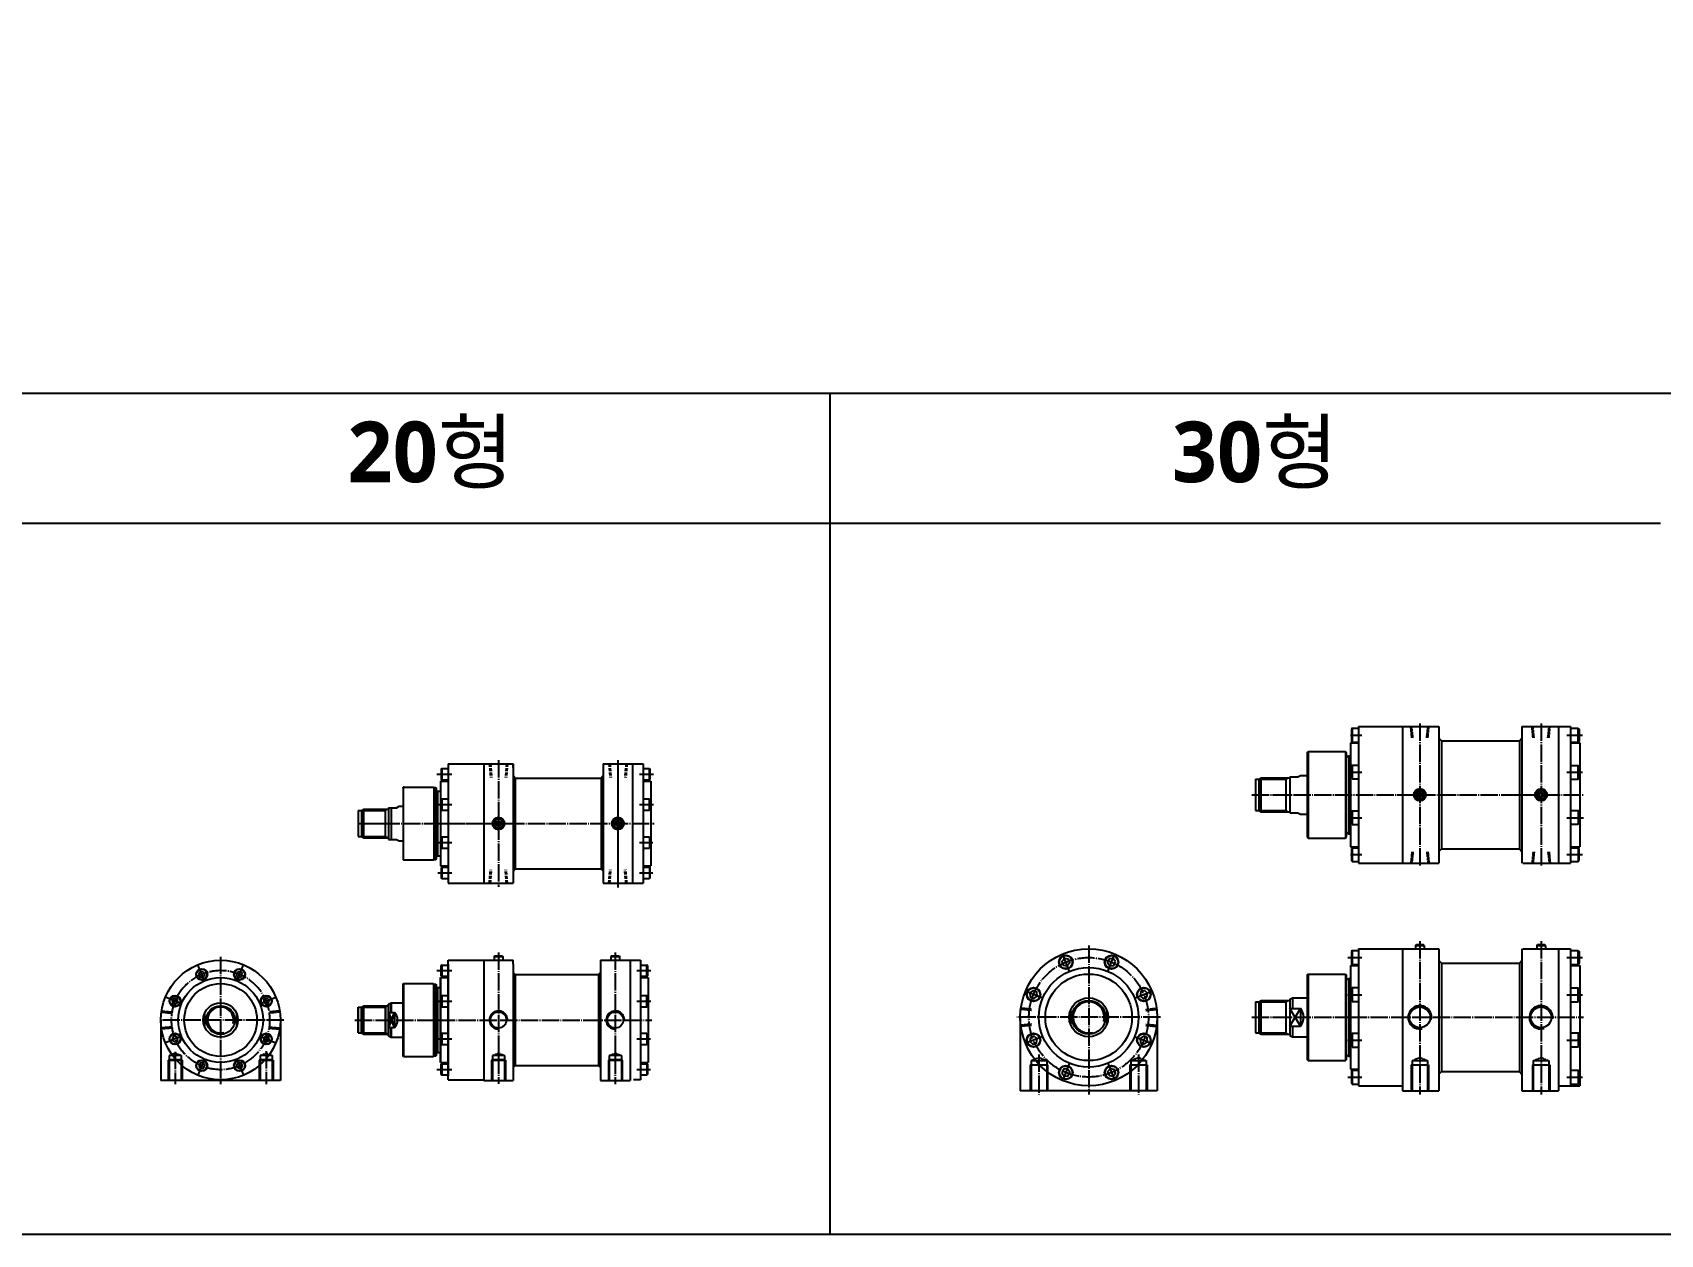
# Model space of a CAD drawing. Extents: x -985 to 5057, y -1057 to 1388.
# Drawn here: x 901 to 2782, y 0 to 1388 of the extents above; entities that cross this region are included whole.
import ezdxf

# ---------------------------------------------------------------- set-up
doc = ezdxf.new("R2010")
doc.units = 0
doc.header["$PDMODE"] = 1
for name, pattern in [('CENTER', [24, 20, -1.5, 1, -1.5]), ('HIDDEN', [5, 3.5, -1.5]), ('HIDDENX2', [0.75, 0.5, -0.25])]:
    doc.linetypes.add(name, pattern=pattern)
doc.layers.get('0').update_dxf_attribs({"linetype": 'CONTINUOUS'})
doc.layers.get('DEFPOINTS').update_dxf_attribs({"linetype": 'CONTINUOUS'})
for name, color, linetype in [('3', 2, 'HIDDEN'), ('4', 7, 'CONTINUOUS'), ('5', 7, 'CONTINUOUS'), ('HIDDEN', 2, 'HIDDEN'), ('ML', 3, 'CONTINUOUS')]:
    doc.layers.add(name, color=color, linetype=linetype)
doc.styles.add('문자', font='romans.shx')

msp = doc.modelspace()

# ---------------------------------------------------------------- linework, layer by layer
for p, q in [((5057.3, 971), (0, 971)), ((1822.8, 0), (1822.8, 971)), ((2781.8, 821), (0, 821)), ((5057.3, 0), (0, 0))]:
    msp.add_line(p, q)
at = {"color": 3}
for p, q in [((2320.5, 488.1), (2320.5, 527.1)), ((1284.2, 458), (1284.2, 491)), ((1284.2, 231.1), (1284.2, 264.1)), ((2320.5, 231.2), (2320.5, 270.2))]:
    msp.add_line(p, q, dxfattribs=at)
at = {"layer": '3', "color": 2, "linetype": 'HIDDENX2'}
for p, q in [((2494.7, 573.6), (2493.5, 585.9)), ((2495.9, 573.6), (2494.7, 586.1)), ((2511.9, 573.6), (2513.2, 585.9)), ((2513.2, 573.6), (2514.4, 585.9)), ((2634.7, 573.6), (2633.5, 585.9)), ((2635.9, 573.6), (2634.7, 586.1)), ((2651.9, 573.6), (2653.2, 585.9)), ((2653.2, 573.6), (2654.4, 585.9)), ((2494.7, 441.6), (2493.5, 429.3)), ((2495.9, 441.6), (2494.7, 429.2)), ((2511.9, 441.6), (2513.2, 429.3)), ((2513.2, 441.6), (2514.4, 429.3)), ((2634.7, 441.6), (2633.5, 429.3)), ((2635.9, 441.6), (2634.7, 429.2)), ((2651.9, 441.6), (2653.2, 429.3)), ((2653.2, 441.6), (2654.4, 429.3)), ((1050.4, 256.8), (1062.3, 255.6)), ((1050.5, 258.1), (1062.5, 256.8)), ((1186.9, 258.1), (1175, 256.8)), ((1187.1, 256.8), (1175.2, 255.6)), ((2055.4, 259.9), (2043.1, 261.2)), ((2055.4, 258.7), (2043.1, 259.9)), ((2187.4, 259.9), (2199.7, 261.2)), ((2187.4, 258.7), (2199.7, 259.9)), ((1062.3, 239.6), (1050.4, 238.3)), ((1062.5, 238.3), (1050.5, 237.1)), ((1175, 238.3), (1186.9, 237.1)), ((1175.2, 239.6), (1187.1, 238.3)), ((2055.4, 242.7), (2042.9, 241.5)), ((2055.4, 241.4), (2043.1, 240.3)), ((2187.4, 242.7), (2199.9, 241.5)), ((2187.4, 241.4), (2199.7, 240.3)), ((1059.2, 206.6), (1066.2, 209.5)), ((1066.2, 209.5), (1073.2, 206.6)), ((1164.2, 206.6), (1171.2, 209.5)), ((1171.2, 209.5), (1178.2, 206.6)), ((1432.6, 206.6), (1439.6, 209.5)), ((1439.6, 209.5), (1446.6, 206.6)), ((1567.6, 206.6), (1574.6, 209.5)), ((1574.6, 209.5), (1581.6, 206.6)), ((1058.7, 201.6), (1058.2, 201.1)), ((1058.2, 201.1), (1074.2, 201.1)), ((1058.2, 201.1), (1058.2, 177.6)), ((1073.7, 201.6), (1058.7, 201.6)), ((1073.2, 206.6), (1059.2, 206.6)), ((1059.2, 206.6), (1059.2, 177.6)), ((1073.2, 206.6), (1073.2, 177.6)), ((1073.7, 201.6), (1074.2, 201.1)), ((1074.2, 201.1), (1074.2, 177.6)), ((1163.7, 201.6), (1163.2, 201.1)), ((1163.2, 201.1), (1163.2, 177.6)), ((1163.2, 201.1), (1179.2, 201.1)), ((1178.7, 201.6), (1163.7, 201.6)), ((1164.2, 206.6), (1164.2, 177.6)), ((1178.2, 206.6), (1164.2, 206.6)), ((1178.2, 206.6), (1178.2, 177.6)), ((1178.7, 201.6), (1179.2, 201.1)), ((1179.2, 201.1), (1179.2, 177.6)), ((1432.1, 201.6), (1431.6, 201.1)), ((1431.6, 201.1), (1447.6, 201.1)), ((1431.6, 201.1), (1431.6, 177.6)), ((1447.1, 201.6), (1432.1, 201.6)), ((1446.6, 206.6), (1432.6, 206.6)), ((1432.6, 206.6), (1432.6, 177.6)), ((1446.6, 206.6), (1446.6, 177.6)), ((1447.1, 201.6), (1447.6, 201.1)), ((1447.6, 201.1), (1447.6, 177.6)), ((1567.1, 201.6), (1566.6, 201.1)), ((1566.6, 201.1), (1582.6, 201.1)), ((1566.6, 201.1), (1566.6, 177.6)), ((1582.1, 201.6), (1567.1, 201.6)), ((1581.6, 206.6), (1567.6, 206.6)), ((1567.6, 206.6), (1567.6, 177.6)), ((1581.6, 206.6), (1581.6, 177.6)), ((1582.1, 201.6), (1582.6, 201.1)), ((1582.6, 201.1), (1582.6, 177.6)), ((2053.9, 195.7), (2073.9, 195.7)), ((2053.9, 195.7), (2053.9, 165.7)), ((2054.9, 200.7), (2063.9, 204.4)), ((2054.9, 200.7), (2072.9, 200.7)), ((2054.9, 200.7), (2054.9, 165.7)), ((2063.9, 204.4), (2072.9, 200.7)), ((2072.9, 200.7), (2072.9, 165.7)), ((2073.9, 195.7), (2073.9, 165.7)), ((2168.9, 195.7), (2188.9, 195.7)), ((2168.9, 195.7), (2168.9, 165.7)), ((2169.9, 200.7), (2178.9, 204.4)), ((2169.9, 200.7), (2187.9, 200.7)), ((2169.9, 200.7), (2169.9, 165.7)), ((2178.9, 204.4), (2187.9, 200.7)), ((2187.9, 200.7), (2187.9, 165.7)), ((2188.9, 195.7), (2188.9, 165.7)), ((2493.9, 195.7), (2493.9, 165.7)), ((2493.9, 195.7), (2513.9, 195.7)), ((2494.9, 200.7), (2503.9, 204.4)), ((2494.9, 200.7), (2494.9, 165.7)), ((2494.9, 200.7), (2512.9, 200.7)), ((2503.9, 204.4), (2512.9, 200.7)), ((2512.9, 200.7), (2512.9, 165.7)), ((2513.9, 195.7), (2513.9, 165.7)), ((2633.9, 195.7), (2633.9, 165.7)), ((2633.9, 195.7), (2653.9, 195.7)), ((2634.9, 200.7), (2643.9, 204.4)), ((2634.9, 200.7), (2634.9, 165.7)), ((2634.9, 200.7), (2652.9, 200.7)), ((2643.9, 204.4), (2652.9, 200.7)), ((2652.9, 200.7), (2652.9, 165.7)), ((2653.9, 195.7), (2653.9, 165.7))]:
    msp.add_line(p, q, dxfattribs=at)
at = {"layer": '4', "color": 0}
for p, q in [((2349.1, 525.6), (2351.7, 527.1)), ((2313.9, 525.6), (2349.1, 525.6)), ((1277.6, 489.5), (1309, 489.5)), ((1309, 489.5), (1311.6, 491)), ((2313.9, 489.6), (2349.1, 489.6)), ((2349.1, 489.6), (2351.7, 488.1)), ((1277.6, 459.5), (1309, 459.5)), ((1309, 459.5), (1311.6, 458)), ((1309, 262.6), (1311.6, 264.1)), ((1309, 262.6), (1311.6, 264.1)), ((2313.9, 268.7), (2349.1, 268.7)), ((2349.1, 268.7), (2351.7, 270.2)), ((1277.6, 262.6), (1309, 262.6)), ((1319.5, 256.1), (1312.6, 239)), ((1312.6, 256.1), (1319.5, 239)), ((2353.9, 240.6), (2366.1, 260.8)), ((2366.1, 240.6), (2353.9, 260.8)), ((1277.6, 232.6), (1309, 232.6)), ((1309, 232.6), (1311.6, 231.1)), ((1309, 232.6), (1311.6, 231.1)), ((2313.9, 232.7), (2349.1, 232.7)), ((2349.1, 232.7), (2351.7, 231.2))]:
    msp.add_line(p, q, dxfattribs=at)
for centre, radius, start, end in [((2503.9, 507.6), 6.5, 351.8918, 269.9109), ((2643.9, 507.6), 6.5, 351.8918, 269.9109), ((1439.6, 474.4), 6.5, 351.8918, 269.8859), ((1577.6, 474.5), 6.5, 351.8918, 270.1141), ((2121.4, 250.7), 18, 344.5628, 283.7758), ((2503.9, 250.7), 13.5, 348.5066, 281.6475), ((2643.9, 250.7), 13.5, 352.3415, 285.2623), ((1118.7, 247.6), 15, 344.8938, 284.9633), ((1439.6, 247.6), 10.5, 355.3167, 274.1501), ((1574.6, 247.6), 10.5, 354.4853, 273.5704)]:
    msp.add_arc(centre, radius, start, end, dxfattribs=at)
at = {"layer": '5'}
for p in [(1685.7, 1387.8), (1942.8, 1261)]:
    msp.add_point(p, dxfattribs=at)
at = {"layer": 'DEFPOINTS', "color": 0, "linetype": 'ByBlock'}
for p in [(2525.9, 586.6), (1456.6, 543.5), (2525.9, 428.6), (2665.9, 428.6), (1456.6, 405.5), (1049.1, 247.6), (1067.7, 247.6), (1312.6, 229.3), (2353.9, 229.9), (1049.1, 177.6), (1422.6, 177.6), (1456.6, 177.6), (1557.6, 177.6), (1591.6, 177.6)]:
    msp.add_point(p, dxfattribs=at)
at = {"layer": 'HIDDEN'}
for p, q in [((1429.1, 543.4), (1430.4, 527.8)), ((1430.4, 543.4), (1431.7, 527.8)), ((1448.9, 543.4), (1447.5, 527.8)), ((1450.1, 543.4), (1448.9, 527.8)), ((1567.1, 543.4), (1568.4, 527.8)), ((1568.4, 543.4), (1569.7, 527.8)), ((1586.9, 543.4), (1585.5, 527.8)), ((1588.1, 543.4), (1586.9, 527.8)), ((1429.1, 405.5), (1430.4, 421.1)), ((1430.4, 405.5), (1431.7, 421.1)), ((1448.9, 405.5), (1447.5, 421.1)), ((1450.1, 405.5), (1448.9, 421.1)), ((1567.1, 405.5), (1568.4, 421.1)), ((1568.4, 405.5), (1569.7, 421.1)), ((1586.9, 405.5), (1585.5, 421.1)), ((1588.1, 405.5), (1586.9, 421.1))]:
    msp.add_line(p, q, dxfattribs=at)
at = {"layer": 'ML'}
for p, q in [((2425.9, 584.6), (2424.9, 583.6)), ((2424.9, 583.6), (2424.9, 569.6)), ((2425.9, 584.6), (2425.9, 568.6)), ((2425.9, 584.6), (2432.9, 584.6)), ((2432.9, 586.6), (2483.9, 586.6)), ((2432.9, 586.6), (2432.9, 428.6)), ((2483.9, 586.6), (2483.9, 428.6)), ((2483.9, 586.6), (2525.9, 586.6)), ((2525.9, 586.6), (2525.9, 428.6)), ((2621.9, 586.6), (2621.9, 428.6)), ((2621.9, 586.6), (2677.9, 586.6)), ((2663.9, 586.6), (2663.9, 428.6)), ((2677.9, 586.6), (2677.9, 428.6)), ((2677.9, 584.6), (2686.9, 584.6)), ((2686.9, 568.6), (2686.9, 584.6)), ((2686.9, 584.6), (2687.9, 583.6)), ((2687.9, 583.6), (2687.9, 569.6)), ((2423.9, 567.6), (2423.9, 447.6)), ((2423.9, 567.6), (2432.9, 567.6)), ((2425.9, 568.6), (2424.9, 569.6)), ((2425.9, 568.6), (2432.9, 568.6)), ((2528.9, 570.1), (2525.9, 573.1)), ((2528.9, 570.1), (2528.9, 445.1)), ((2528.9, 570.1), (2618.9, 570.1)), ((2618.9, 570.1), (2621.9, 573.1)), ((2618.9, 570.1), (2618.9, 445.1)), ((2677.9, 568.6), (2686.9, 568.6)), ((2677.9, 567.6), (2688.9, 567.6)), ((2687.9, 569.6), (2686.9, 568.6)), ((2688.9, 567.6), (2688.9, 447.6)), ((2373.9, 556.6), (2374.9, 557.6)), ((2373.9, 556.6), (2373.9, 458.6)), ((2373.9, 556.6), (2373.9, 458.6)), ((2374.9, 557.6), (2417.9, 557.6)), ((2374.9, 557.6), (2374.9, 457.6)), ((2417.9, 557.6), (2417.9, 457.6)), ((2417.9, 557.6), (2418.9, 556.6)), ((2418.9, 556.6), (2418.9, 458.6)), ((2418.9, 550.9), (2421.9, 552.6)), ((2421.9, 552.6), (2421.9, 462.6)), ((2421.9, 552.6), (2423.9, 552.6)), ((1373.6, 537.5), (1374.1, 538)), ((1373.6, 537.5), (1373.6, 525.5)), ((1374.1, 538), (1381.6, 538)), ((1374.1, 538), (1374.1, 525)), ((1381.6, 543.5), (1381.6, 405.5)), ((1381.6, 543.5), (1456.6, 543.5)), ((1422.6, 543.5), (1422.6, 405.5)), ((1456.6, 543.5), (1456.6, 410)), ((1456.6, 539), (1456.6, 543.5)), ((1459.1, 527), (1456.6, 529.5)), ((1459.1, 527), (1459.1, 422)), ((1459.1, 527), (1558.1, 527)), ((1560.6, 529.5), (1558.1, 527)), ((1558.1, 527), (1558.1, 422)), ((1560.6, 543.5), (1560.6, 405.5)), ((1560.6, 543.5), (1606.6, 543.5)), ((1594.6, 543.5), (1594.6, 405.5)), ((1606.6, 543.5), (1606.6, 405.5)), ((1606.6, 538), (1614.1, 538)), ((1614.1, 525), (1614.1, 538)), ((1614.1, 538), (1614.6, 537.5)), ((1614.6, 537.5), (1614.6, 525.5)), ((2317.9, 525.6), (2320.5, 527.1)), ((2320.5, 527.1), (2353.9, 527.1)), ((2349.1, 527.1), (2349.1, 488.1)), ((2353.9, 528.4), (2353.9, 486.9)), ((2353.9, 528.4), (2363.1, 528.4)), ((2363.1, 528.4), (2366.1, 530.1)), ((2366.1, 530.1), (2373.9, 530.1)), ((2425.9, 542), (2424.9, 541)), ((2424.9, 541), (2424.9, 527)), ((2425.9, 526), (2424.9, 527)), ((2425.9, 542), (2425.9, 526)), ((2425.9, 542), (2432.9, 542)), ((2677.9, 541.6), (2686.9, 541.6)), ((2686.9, 525.6), (2686.9, 541.6)), ((2686.9, 541.6), (2687.9, 540.6)), ((2687.9, 526.6), (2686.9, 525.6)), ((2687.9, 540.6), (2687.9, 526.6)), ((1330.1, 516.5), (1329.6, 516)), ((1329.6, 516), (1329.6, 433)), ((1329.6, 515.5), (1329.6, 516)), ((1330.1, 432.5), (1330.1, 516.5)), ((1330.1, 516.5), (1364.6, 516.5)), ((1330.6, 516.5), (1330.1, 516.5)), ((1364.6, 516.5), (1365.1, 516)), ((1365.1, 516), (1365.1, 433)), ((1365.1, 516), (1367.1, 516)), ((1367.1, 516), (1367.1, 433)), ((1367.1, 516), (1367.6, 515.5)), ((1367.6, 515.5), (1367.6, 433.5)), ((1367.6, 511), (1369.3, 512)), ((1369.3, 512), (1369.3, 437)), ((1369.3, 512), (1372.6, 512)), ((1372.6, 523.5), (1372.6, 425.5)), ((1372.6, 523.5), (1381.6, 523.5)), ((1372.6, 523.5), (1372.6, 425.5)), ((1374.1, 525), (1373.6, 525.5)), ((1374.1, 525), (1381.6, 525)), ((1606.6, 525), (1614.1, 525)), ((1606.6, 523.5), (1615.6, 523.5)), ((1614.1, 525), (1614.6, 525.5)), ((1615.6, 523.5), (1615.6, 425.5)), ((2313.9, 525.6), (2313.9, 489.6)), ((2313.9, 525.6), (2317.9, 525.6)), ((2317.9, 525.6), (2317.9, 489.6)), ((2425.9, 526), (2432.9, 526)), ((2506.4, 509.1), (2506.4, 506.2)), ((2677.9, 525.6), (2686.9, 525.6)), ((1277.6, 489.5), (1277.6, 459.5)), ((1277.6, 489.5), (1281.6, 489.5)), ((1281.6, 489.5), (1284.2, 491)), ((1281.6, 489.5), (1281.6, 459.5)), ((1284.2, 491), (1312.6, 491)), ((1309, 458), (1309, 491)), ((1312.6, 492.7), (1312.6, 456.2)), ((1312.6, 492.7), (1321.9, 492.7)), ((1315.6, 492.7), (1315.6, 456.2)), ((1321.9, 492.7), (1324.9, 494.5)), ((1324.9, 494.5), (1329.6, 494.5)), ((1373.6, 502.3), (1374.1, 502.8)), ((1373.6, 502.3), (1373.6, 490.3)), ((1374.1, 489.8), (1373.6, 490.3)), ((1374.1, 502.8), (1374.1, 489.8)), ((1374.1, 502.8), (1381.6, 502.8)), ((1374.1, 489.8), (1381.6, 489.8)), ((1606.6, 502.8), (1614.1, 502.8)), ((1606.6, 489.8), (1614.1, 489.8)), ((1614.1, 489.8), (1614.1, 502.8)), ((1614.1, 502.8), (1614.6, 502.3)), ((1614.1, 489.8), (1614.6, 490.3)), ((1614.6, 490.3), (1614.6, 502.3)), ((2313.9, 489.6), (2317.9, 489.6)), ((2317.9, 489.6), (2320.5, 488.1)), ((2425.9, 489.2), (2424.9, 488.2)), ((2425.9, 489.2), (2425.9, 473.2)), ((2425.9, 489.2), (2432.9, 489.2)), ((2677.9, 489.6), (2686.9, 489.6)), ((2686.9, 489.6), (2686.9, 473.6)), ((2687.9, 488.6), (2686.9, 489.6)), ((2320.5, 488.1), (2353.9, 488.1)), ((2353.9, 486.9), (2363.1, 486.9)), ((2363.1, 486.9), (2366.1, 485.1)), ((2366.1, 485.1), (2373.9, 485.1)), ((2424.9, 488.2), (2424.9, 474.2)), ((2425.9, 473.2), (2424.9, 474.2)), ((2425.9, 473.2), (2432.9, 473.2)), ((2677.9, 473.6), (2686.9, 473.6)), ((2686.9, 473.6), (2687.9, 474.6)), ((2687.9, 474.6), (2687.9, 488.6)), ((1277.6, 459.5), (1281.6, 459.5)), ((1281.6, 459.5), (1284.2, 458)), ((1284.2, 458), (1312.6, 458)), ((1312.6, 456.2), (1321.9, 456.2)), ((1321.9, 456.2), (1324.9, 454.5)), ((1324.9, 454.5), (1329.6, 454.5)), ((1374.1, 459.2), (1373.6, 458.7)), ((1373.6, 458.7), (1373.6, 446.7)), ((1374.1, 459.2), (1374.1, 446.2)), ((1374.1, 459.2), (1381.6, 459.2)), ((1606.6, 459.2), (1614.1, 459.2)), ((1614.1, 459.2), (1614.1, 446.2)), ((1614.1, 459.2), (1614.6, 458.7)), ((1614.6, 458.7), (1614.6, 446.7)), ((2373.9, 458.6), (2374.9, 457.6)), ((2374.9, 457.6), (2417.9, 457.6)), ((2417.9, 457.6), (2418.9, 458.6)), ((2417.9, 457.6), (2418.9, 458.6)), ((2418.9, 464.4), (2421.9, 462.6)), ((2421.9, 462.6), (2423.9, 462.6)), ((1329.6, 433.5), (1329.6, 433)), ((1329.6, 433), (1330.1, 432.5)), ((1364.6, 432.5), (1365.1, 433)), ((1365.1, 433), (1367.1, 433)), ((1367.1, 433), (1367.6, 433.5)), ((1367.6, 438), (1369.3, 437)), ((1369.3, 437), (1372.6, 437)), ((1374.1, 446.2), (1373.6, 446.7)), ((1374.1, 446.2), (1381.6, 446.2)), ((1606.6, 446.2), (1614.1, 446.2)), ((1614.6, 446.7), (1614.1, 446.2)), ((2423.9, 447.6), (2432.9, 447.6)), ((2425.9, 446.6), (2424.9, 445.6)), ((2424.9, 445.6), (2424.9, 431.6)), ((2425.9, 446.6), (2425.9, 430.6)), ((2425.9, 446.6), (2432.9, 446.6)), ((2528.9, 445.1), (2525.9, 442.1)), ((2528.9, 445.1), (2618.9, 445.1)), ((2618.9, 445.1), (2621.9, 442.1)), ((2677.9, 447.6), (2688.9, 447.6)), ((2677.9, 446.6), (2686.9, 446.6)), ((2686.9, 446.6), (2686.9, 430.6)), ((2687.9, 445.6), (2686.9, 446.6)), ((2687.9, 431.6), (2687.9, 445.6)), ((1330.1, 432.5), (1364.6, 432.5)), ((1330.6, 432.5), (1330.1, 432.5)), ((1372.6, 425.5), (1381.6, 425.5)), ((1374.1, 424), (1373.6, 423.5)), ((1373.6, 423.5), (1373.6, 411.5)), ((1374.1, 424), (1381.6, 424)), ((1374.1, 424), (1374.1, 411)), ((1456.6, 419.5), (1459.1, 422)), ((1459.1, 422), (1558.1, 422)), ((1560.6, 419.5), (1558.1, 422)), ((1606.6, 425.5), (1615.6, 425.5)), ((1606.6, 424), (1614.1, 424)), ((1614.1, 424), (1614.1, 411)), ((1614.1, 424), (1614.6, 423.5)), ((1614.6, 423.5), (1614.6, 411.5)), ((2425.9, 430.6), (2424.9, 431.6)), ((2425.9, 430.6), (2432.9, 430.6)), ((2432.9, 428.6), (2483.9, 428.6)), ((2483.9, 428.6), (2525.9, 428.6)), ((2622.9, 428.6), (2677.9, 428.6)), ((2677.9, 430.6), (2686.9, 430.6)), ((2686.9, 430.6), (2687.9, 431.6)), ((1374.1, 411), (1373.6, 411.5)), ((1374.1, 411), (1381.6, 411)), ((1381.6, 405.5), (1456.6, 405.5)), ((1456.6, 410), (1456.6, 405.5)), ((1560.6, 405.5), (1606.6, 405.5)), ((1606.6, 411), (1614.1, 411)), ((1614.6, 411.5), (1614.1, 411)), ((1435.1, 321.6), (1434.6, 321.1)), ((1434.6, 321.1), (1434.6, 316.6)), ((1434.6, 321.1), (1444.6, 321.1)), ((1435.1, 321.6), (1444.1, 321.6)), ((1444.1, 321.6), (1444.6, 321.1)), ((1444.6, 321.1), (1444.6, 316.6)), ((1570.1, 321.6), (1569.6, 321.1)), ((1569.6, 321.1), (1579.6, 321.1)), ((1569.6, 321.1), (1569.6, 316.6)), ((1570.1, 321.6), (1579.1, 321.6)), ((1579.1, 321.6), (1579.6, 321.1)), ((1579.6, 321.1), (1579.6, 316.6)), ((2425.9, 327.7), (2424.9, 326.7)), ((2424.9, 326.7), (2424.9, 312.7)), ((2425.9, 327.7), (2432.9, 327.7)), ((2425.9, 327.7), (2425.9, 311.7)), ((2432.9, 329.7), (2432.9, 171.7)), ((2432.9, 329.7), (2483.9, 329.7)), ((2483.9, 329.7), (2483.9, 165.7)), ((2483.9, 329.7), (2525.9, 329.7)), ((2498.9, 333.7), (2499.9, 334.7)), ((2498.9, 333.7), (2498.9, 329.7)), ((2498.9, 333.7), (2508.9, 333.7)), ((2499.9, 334.7), (2507.9, 334.7)), ((2508.9, 333.7), (2507.9, 334.7)), ((2508.9, 333.7), (2508.9, 329.7)), ((2525.9, 329.7), (2525.9, 165.7)), ((2621.9, 329.7), (2621.9, 165.7)), ((2622.9, 329.7), (2677.9, 329.7)), ((2638.9, 333.7), (2639.9, 334.7)), ((2638.9, 333.7), (2638.9, 329.7)), ((2638.9, 333.7), (2648.9, 333.7)), ((2639.9, 334.7), (2647.9, 334.7)), ((2648.9, 333.7), (2647.9, 334.7)), ((2648.9, 333.7), (2648.9, 329.7)), ((2663.9, 329.7), (2663.9, 165.7)), ((2677.9, 329.7), (2677.9, 171.7)), ((2677.9, 327.7), (2686.9, 327.7)), ((2686.9, 327.7), (2687.9, 326.7)), ((2686.9, 311.7), (2686.9, 327.7)), ((2687.9, 326.7), (2687.9, 312.7)), ((1373.6, 310.6), (1374.1, 311.1)), ((1374.1, 311.1), (1373.6, 310.6)), ((1373.6, 310.6), (1373.6, 298.6)), ((1373.6, 298.6), (1373.6, 310.6)), ((1374.1, 311.1), (1381.6, 311.1)), ((1374.1, 311.1), (1374.1, 298.1)), ((1374.1, 298.1), (1374.1, 311.1)), ((1374.1, 311.1), (1381.6, 311.1)), ((1381.6, 316.6), (1456.6, 316.6)), ((1381.6, 178.6), (1381.6, 316.6)), ((1381.6, 312.1), (1381.6, 183.1)), ((1422.6, 316.6), (1422.6, 177.6)), ((1422.6, 316.6), (1422.6, 177.6)), ((1452.6, 316.6), (1456.6, 316.6)), ((1456.6, 312.1), (1456.6, 316.6)), ((1456.6, 312.1), (1456.6, 177.6)), ((1459.1, 300.1), (1456.6, 302.6)), ((1557.6, 302.6), (1555.1, 300.1)), ((1557.6, 316.6), (1557.6, 177.6)), ((1557.6, 316.6), (1603.6, 316.6)), ((1591.6, 316.6), (1591.6, 177.6)), ((1603.6, 316.6), (1603.6, 183.1)), ((1603.6, 311.1), (1611.1, 311.1)), ((1611.1, 298.1), (1611.1, 311.1)), ((1611.6, 310.6), (1611.1, 311.1)), ((1611.6, 310.6), (1611.6, 298.6)), ((2423.9, 310.7), (2432.9, 310.7)), ((2423.9, 310.7), (2423.9, 190.7)), ((2425.9, 311.7), (2424.9, 312.7)), ((2425.9, 311.7), (2432.9, 311.7)), ((2528.9, 313.2), (2525.9, 316.2)), ((2528.9, 313.2), (2618.9, 313.2)), ((2528.9, 313.2), (2528.9, 188.2)), ((2618.9, 313.2), (2621.9, 316.2)), ((2618.9, 313.2), (2618.9, 188.2)), ((2677.9, 311.7), (2686.9, 311.7)), ((2677.9, 310.7), (2688.9, 310.7)), ((2687.9, 312.7), (2686.9, 311.7)), ((2688.9, 310.7), (2688.9, 171.7)), ((1329.6, 289.1), (1330.1, 289.6)), ((1329.6, 289.1), (1329.6, 206.1)), ((1329.6, 206.1), (1329.6, 289.1)), ((1330.1, 289.6), (1364.6, 289.6)), ((1330.1, 205.6), (1330.1, 289.6)), ((1330.1, 289.6), (1330.1, 205.6)), ((1330.1, 289.6), (1364.6, 289.6)), ((1364.6, 289.6), (1365.1, 289.1)), ((1364.6, 289.6), (1365.1, 289.1)), ((1365.1, 289.1), (1365.1, 206.1)), ((1365.1, 289.1), (1367.1, 289.1)), ((1365.1, 206.1), (1365.1, 289.1)), ((1365.1, 289.1), (1367.1, 289.1)), ((1367.1, 289.1), (1367.6, 288.6)), ((1367.1, 289.1), (1367.1, 206.1)), ((1367.1, 206.1), (1367.1, 289.1)), ((1367.1, 289.1), (1367.6, 288.6)), ((1367.6, 288.6), (1367.6, 206.6)), ((1367.6, 206.6), (1367.6, 288.6)), ((1367.6, 284.1), (1369.3, 285.1)), ((1367.6, 284.1), (1369.3, 285.1)), ((1369.3, 285.1), (1372.6, 285.1)), ((1369.3, 285.1), (1369.3, 210.1)), ((1369.3, 210.1), (1369.3, 285.1)), ((1369.3, 285.1), (1372.6, 285.1)), ((1372.6, 296.6), (1381.6, 296.6)), ((1372.6, 296.6), (1372.6, 198.6)), ((1372.6, 296.6), (1372.6, 198.6)), ((1372.6, 198.6), (1372.6, 296.6)), ((1372.6, 198.6), (1372.6, 296.6)), ((1372.6, 296.6), (1381.6, 296.6)), ((1374.1, 298.1), (1373.6, 298.6)), ((1374.1, 298.1), (1373.6, 298.6)), ((1374.1, 298.1), (1381.6, 298.1)), ((1374.1, 298.1), (1381.6, 298.1)), ((1459.1, 300.1), (1459.1, 195.1)), ((1459.1, 300.1), (1555.1, 300.1)), ((1555.1, 300.1), (1555.1, 195.1)), ((1555.1, 300.1), (1555.1, 195.1)), ((1603.6, 298.1), (1611.1, 298.1)), ((1603.6, 296.6), (1612.6, 296.6)), ((1611.6, 298.6), (1611.1, 298.1)), ((1612.6, 296.6), (1612.6, 198.6)), ((1612.6, 296.6), (1612.6, 198.6)), ((2373.9, 299.7), (2374.9, 300.7)), ((2373.9, 299.7), (2373.9, 201.7)), ((2374.9, 300.7), (2417.9, 300.7)), ((2374.9, 300.7), (2374.9, 200.7)), ((2417.9, 300.7), (2418.9, 299.7)), ((2417.9, 300.7), (2417.9, 200.7)), ((2418.9, 299.7), (2418.9, 201.7)), ((2418.9, 294), (2421.9, 295.7)), ((2421.9, 295.7), (2423.9, 295.7)), ((2421.9, 295.7), (2421.9, 205.7)), ((2425.9, 285.1), (2424.9, 284.1)), ((2424.9, 284.1), (2424.9, 270.1)), ((2425.9, 285.1), (2425.9, 269.1)), ((2425.9, 285.1), (2432.9, 285.1)), ((2677.9, 284.7), (2686.9, 284.7)), ((2686.9, 268.7), (2686.9, 284.7)), ((2686.9, 284.7), (2687.9, 283.7)), ((2687.9, 283.7), (2687.9, 269.7)), ((1172.5, 266.6), (1174.1, 267.3)), ((1281.6, 262.6), (1284.2, 264.1)), ((1281.6, 262.6), (1284.2, 264.1)), ((1284.2, 264.1), (1312.6, 264.1)), ((1284.2, 264.1), (1312.6, 264.1)), ((1309, 231.1), (1309, 264.1)), ((1309, 264.1), (1309, 231.1)), ((1312.6, 265.8), (1315.6, 267.6)), ((1312.6, 265.8), (1315.6, 267.6)), ((1312.6, 265.8), (1312.6, 229.3)), ((1312.6, 229.3), (1312.6, 265.8)), ((1315.6, 267.6), (1329.6, 267.6)), ((1315.6, 267.6), (1315.6, 256.1)), ((1315.6, 267.6), (1329.6, 267.6)), ((1315.6, 256.1), (1315.6, 267.6)), ((1373.6, 275.4), (1374.1, 275.9)), ((1374.1, 275.9), (1373.6, 275.4)), ((1373.6, 275.4), (1373.6, 263.4)), ((1373.6, 263.4), (1373.6, 275.4)), ((1374.1, 262.9), (1373.6, 263.4)), ((1374.1, 275.9), (1374.1, 262.9)), ((1374.1, 275.9), (1381.6, 275.9)), ((1374.1, 262.9), (1374.1, 275.9)), ((1374.1, 275.9), (1381.6, 275.9)), ((1603.6, 275.9), (1611.1, 275.9)), ((1611.1, 262.9), (1611.1, 275.9)), ((1611.1, 275.9), (1611.6, 275.4)), ((1611.1, 262.9), (1611.6, 263.4)), ((1611.6, 275.4), (1611.6, 263.4)), ((2313.9, 268.7), (2313.9, 232.7)), ((2313.9, 268.7), (2317.9, 268.7)), ((2317.9, 268.7), (2320.5, 270.2)), ((2317.9, 268.7), (2317.9, 232.7)), ((2320.5, 270.2), (2353.9, 270.2)), ((2349.1, 270.2), (2349.1, 231.2)), ((2353.9, 271.5), (2356.9, 273.2)), ((2353.9, 271.5), (2353.9, 229.9)), ((2356.9, 273.2), (2373.9, 273.2)), ((2356.9, 273.2), (2356.9, 260.8)), ((2425.9, 269.1), (2424.9, 270.1)), ((2425.9, 269.1), (2432.9, 269.1)), ((2677.9, 268.7), (2686.9, 268.7)), ((2687.9, 269.7), (2686.9, 268.7)), ((1049.7, 247.6), (1049.7, 177.6)), ((1100.2, 255.2), (1100.2, 240)), ((1137.2, 255.2), (1137.2, 240)), ((1187.7, 247.6), (1187.7, 177.6)), ((1277.6, 262.6), (1277.6, 232.6)), ((1277.6, 262.6), (1281.6, 262.6)), ((1277.6, 232.6), (1277.6, 262.6)), ((1277.6, 262.6), (1281.6, 262.6)), ((1281.6, 262.6), (1281.6, 232.6)), ((1281.6, 232.6), (1281.6, 262.6)), ((1312.6, 256.1), (1319.5, 256.1)), ((1319.5, 256.1), (1319.5, 239)), ((1319.5, 239), (1319.5, 256.1)), ((1374.1, 262.9), (1381.6, 262.9)), ((1374.1, 262.9), (1381.6, 262.9)), ((1603.6, 262.9), (1611.1, 262.9)), ((2042.4, 250.7), (2042.4, 165.7)), ((2100.4, 258.8), (2100.4, 242.6)), ((2142.4, 258.8), (2142.4, 242.6)), ((2200.4, 250.7), (2200.4, 165.7)), ((2353.9, 260.8), (2366.1, 260.8)), ((2366.1, 260.8), (2366.1, 240.6)), ((1277.6, 232.6), (1281.6, 232.6)), ((1277.6, 232.6), (1281.6, 232.6)), ((1281.6, 232.6), (1284.2, 231.1)), ((1281.6, 232.6), (1284.2, 231.1)), ((1284.2, 231.1), (1312.6, 231.1)), ((1284.2, 231.1), (1312.6, 231.1)), ((1312.6, 239), (1319.5, 239)), ((1312.6, 239), (1319.5, 239)), ((1312.6, 229.3), (1315.6, 227.6)), ((1312.6, 229.3), (1315.6, 227.6)), ((1315.6, 239), (1315.6, 227.6)), ((1315.6, 227.6), (1315.6, 239)), ((1315.6, 227.6), (1329.6, 227.6)), ((1315.6, 227.6), (1329.6, 227.6)), ((1374.1, 232.3), (1373.6, 231.8)), ((1373.6, 231.8), (1373.6, 219.8)), ((1373.6, 219.8), (1373.6, 231.8)), ((1374.1, 232.3), (1374.1, 219.3)), ((1374.1, 232.3), (1381.6, 232.3)), ((1374.1, 219.3), (1374.1, 232.3)), ((1374.1, 232.3), (1381.6, 232.3)), ((1603.6, 232.3), (1611.1, 232.3)), ((1611.1, 232.3), (1611.1, 219.3)), ((1611.1, 232.3), (1611.6, 231.8)), ((1611.6, 231.8), (1611.6, 219.8)), ((2313.9, 232.7), (2317.9, 232.7)), ((2317.9, 232.7), (2320.5, 231.2)), ((2320.5, 231.2), (2353.9, 231.2)), ((2353.9, 240.6), (2366.1, 240.6)), ((2353.9, 229.9), (2356.9, 228.2)), ((2356.9, 240.6), (2356.9, 228.2)), ((2356.9, 228.2), (2373.9, 228.2)), ((2425.9, 232.3), (2424.9, 231.3)), ((2424.9, 231.3), (2424.9, 217.3)), ((2425.9, 232.3), (2425.9, 216.3)), ((2425.9, 232.3), (2432.9, 232.3)), ((2677.9, 232.7), (2686.9, 232.7)), ((2686.9, 232.7), (2686.9, 216.7)), ((2687.9, 231.7), (2686.9, 232.7)), ((2687.9, 217.7), (2687.9, 231.7)), ((1367.6, 211.1), (1369.3, 210.1)), ((1367.6, 211.1), (1369.3, 210.1)), ((1369.3, 210.1), (1372.6, 210.1)), ((1369.3, 210.1), (1372.6, 210.1)), ((1374.1, 219.3), (1373.6, 219.8)), ((1373.6, 219.8), (1374.1, 219.3)), ((1374.1, 219.3), (1381.6, 219.3)), ((1374.1, 219.3), (1381.6, 219.3)), ((1603.6, 219.3), (1611.1, 219.3)), ((1611.6, 219.8), (1611.1, 219.3)), ((2418.9, 207.4), (2421.9, 205.7)), ((2425.9, 216.3), (2424.9, 217.3)), ((2425.9, 216.3), (2432.9, 216.3)), ((2673.9, 224.3), (2688.9, 224.3)), ((2677.9, 216.7), (2686.9, 216.7)), ((2686.9, 216.7), (2687.9, 217.7)), ((1329.6, 206.6), (1329.6, 206.1)), ((1329.6, 206.6), (1329.6, 206.1)), ((1329.6, 206.1), (1330.1, 205.6)), ((1330.1, 205.6), (1329.6, 206.1)), ((1330.1, 205.6), (1364.6, 205.6)), ((1330.6, 205.6), (1330.1, 205.6)), ((1330.1, 205.6), (1364.6, 205.6)), ((1330.6, 205.6), (1330.1, 205.6)), ((1364.6, 205.6), (1365.1, 206.1)), ((1364.6, 205.6), (1365.1, 206.1)), ((1365.1, 206.1), (1367.1, 206.1)), ((1365.1, 206.1), (1367.1, 206.1)), ((1367.1, 206.1), (1367.6, 206.6)), ((1367.1, 206.1), (1367.6, 206.6)), ((1372.6, 198.6), (1381.6, 198.6)), ((1372.6, 198.6), (1381.6, 198.6)), ((1374.1, 197.1), (1373.6, 196.6)), ((1374.1, 197.1), (1373.6, 196.6)), ((1373.6, 196.6), (1373.6, 184.6)), ((1373.6, 184.6), (1373.6, 196.6)), ((1374.1, 197.1), (1381.6, 197.1)), ((1374.1, 197.1), (1374.1, 184.1)), ((1374.1, 184.1), (1374.1, 197.1)), ((1374.1, 197.1), (1381.6, 197.1)), ((1456.6, 192.6), (1459.1, 195.1)), ((1459.1, 195.1), (1555.1, 195.1)), ((1557.6, 192.6), (1555.1, 195.1)), ((1603.6, 198.6), (1612.6, 198.6)), ((1603.6, 197.1), (1611.1, 197.1)), ((1611.1, 197.1), (1611.1, 184.1)), ((1611.1, 197.1), (1611.6, 196.6)), ((1611.6, 196.6), (1611.6, 184.6)), ((2042.4, 196.5), (2042.4, 165.7)), ((2373.9, 201.7), (2374.9, 200.7)), ((2374.9, 200.7), (2417.9, 200.7)), ((2417.9, 200.7), (2418.9, 201.7)), ((2417.9, 200.7), (2418.9, 201.7)), ((2421.9, 205.7), (2423.9, 205.7)), ((2423.9, 190.7), (2432.9, 190.7)), ((2425.9, 189.7), (2424.9, 188.7)), ((2424.9, 188.7), (2424.9, 174.7)), ((2425.9, 189.7), (2425.9, 173.7)), ((2425.9, 189.7), (2432.9, 189.7)), ((2528.9, 188.2), (2525.9, 185.2)), ((2528.9, 188.2), (2618.9, 188.2)), ((2618.9, 188.2), (2621.9, 185.2)), ((2677.9, 189.7), (2686.9, 189.7)), ((2686.9, 189.7), (2686.9, 173.7)), ((2687.9, 188.7), (2686.9, 189.7)), ((2687.9, 174.7), (2687.9, 188.7)), ((1187.7, 177.6), (1049.7, 177.6)), ((1374.1, 184.1), (1373.6, 184.6)), ((1373.6, 184.6), (1374.1, 184.1)), ((1374.1, 184.1), (1381.6, 184.1)), ((1374.1, 184.1), (1381.6, 184.1)), ((1381.6, 178.6), (1422.6, 178.6)), ((1422.6, 177.6), (1456.6, 177.6)), ((1557.6, 177.6), (1591.6, 177.6)), ((1603.6, 178.6), (1595.6, 178.6)), ((1603.6, 184.1), (1611.1, 184.1)), ((1603.6, 183.1), (1603.6, 178.6)), ((1611.6, 184.6), (1611.1, 184.1)), ((2425.9, 173.7), (2424.9, 174.7)), ((2425.9, 173.7), (2432.9, 173.7)), ((2432.9, 171.7), (2483.9, 171.7)), ((2664.9, 171.7), (2688.9, 171.7)), ((2677.9, 173.7), (2686.9, 173.7)), ((2686.9, 173.7), (2687.9, 174.7)), ((2200.4, 165.7), (2042.4, 165.7)), ((2483.9, 165.7), (2525.9, 165.7)), ((2621.9, 165.7), (2663.9, 165.7))]:
    msp.add_line(p, q, dxfattribs=at)
at = {"layer": 'ML', "color": 1, "linetype": 'CENTER'}
for p, q in [((2503.9, 589.9), (2503.9, 424.6)), ((2643.9, 589.9), (2643.9, 424.6)), ((2423.9, 576.6), (2436.9, 576.6)), ((2673.9, 576.6), (2691.9, 576.6)), ((1439.6, 547.5), (1439.6, 401.5)), ((1577.6, 547.5), (1577.6, 400.5)), ((1368.6, 531.5), (1385.6, 531.5)), ((1577.6, 543), (1577.6, 401.5)), ((1602.6, 531.5), (1618.6, 531.5)), ((2423.9, 533.6), (2436.9, 533.6)), ((2673.9, 533.6), (2691.9, 533.6)), ((1368.6, 496.3), (1385.6, 496.3)), ((1602.6, 496.3), (1618.6, 496.3)), ((2309.9, 507.6), (2692.9, 507.6)), ((1277.6, 474.5), (1311.5, 474.5)), ((1281.6, 474.5), (1619.6, 474.5)), ((1281.6, 474.5), (1619.6, 474.5)), ((1372.7, 474.5), (1400.7, 474.5)), ((1424.7, 474.5), (1469.1, 474.5)), ((1426.6, 474.5), (1454.6, 474.5)), ((1439.6, 483), (1439.6, 466)), ((1439.6, 465.9), (1439.6, 483)), ((1577.6, 465.9), (1577.6, 483)), ((1577.6, 483), (1577.6, 466)), ((2423.9, 481.2), (2436.9, 481.2)), ((2673.9, 481.2), (2692.9, 481.2)), ((1369.6, 452.7), (1385.6, 452.7)), ((1602.6, 452.7), (1618.1, 452.7)), ((2423.9, 438.6), (2436.9, 438.6)), ((2673.9, 438.6), (2691.9, 438.6)), ((1369.6, 417.5), (1385.6, 417.5)), ((1602.6, 417.5), (1618.1, 417.5)), ((2503.9, 338.7), (2503.9, 161.7)), ((2643.9, 338.7), (2643.9, 161.7)), ((1118.7, 320.6), (1118.7, 173.6)), ((1439.6, 325.6), (1439.6, 174)), ((1574.6, 325.6), (1574.6, 173.6)), ((2099.4, 303.8), (2091.2, 323.7)), ((2121.4, 333.7), (2121.4, 161.7)), ((2143.4, 303.8), (2151.6, 323.7)), ((2420.9, 319.7), (2436.9, 319.7)), ((2673.9, 319.7), (2691.9, 319.7)), ((1100, 292.8), (1092.3, 311.3)), ((1137.5, 292.8), (1145.1, 311.3)), ((1368.6, 304.6), (1385.6, 304.6)), ((1369.6, 304.6), (1385.6, 304.6)), ((1599.6, 304.6), (1615.6, 304.6)), ((1073.5, 266.3), (1055, 274)), ((1164, 266.3), (1182.5, 274)), ((1368.6, 269.4), (1385.6, 269.4)), ((1369.6, 269.4), (1385.6, 269.4)), ((1599.6, 269.4), (1615.6, 269.4)), ((2068.3, 272.7), (2048.4, 280.9)), ((2174.5, 272.7), (2194.4, 280.9)), ((2420.9, 276.7), (2436.9, 276.7)), ((2673.9, 276.7), (2691.9, 276.7)), ((1191.7, 247.6), (1049.1, 247.6)), ((1273.6, 247.6), (1616.6, 247.6)), ((2204.4, 250.7), (2038.4, 250.7)), ((2309.9, 250.7), (2422.9, 250.7)), ((2422.9, 250.7), (2692.9, 250.7)), ((1073.5, 228.8), (1055, 221.2)), ((1164, 228.8), (1182.5, 221.2)), ((1368.6, 225.8), (1385.6, 225.8)), ((1369.6, 225.8), (1385.6, 225.8)), ((1599.6, 225.8), (1615.1, 225.8)), ((2068.3, 228.7), (2048.4, 220.5)), ((2174.5, 228.7), (2194.4, 220.5)), ((1066.2, 210.8), (1066.2, 173.6)), ((1171.2, 211.7), (1171.2, 173.6)), ((2063.9, 207.6), (2063.9, 161.7)), ((2178.9, 207.6), (2178.9, 161.7)), ((2420.9, 224.3), (2436.9, 224.3)), ((1100, 202.3), (1092.3, 183.8)), ((1137.5, 202.3), (1145.1, 183.8)), ((1368.6, 190.6), (1385.6, 190.6)), ((1369.6, 190.6), (1385.6, 190.6)), ((1599.6, 190.6), (1615.1, 190.6)), ((2099.4, 197.6), (2091.2, 177.7)), ((2143.4, 197.6), (2151.6, 177.7)), ((2420.9, 181.7), (2436.9, 181.7)), ((2673.9, 181.7), (2691.9, 181.7))]:
    msp.add_line(p, q, dxfattribs=at)
at = {"layer": 'ML', "color": 4}
msp.add_line((2646.4, 509.1), (2646.4, 506.2), dxfattribs=at)
at = {"layer": 'ML', "color": 2}
for p, q in [((1312.6, 239), (1319.5, 256.1)), ((1319.5, 239), (1312.6, 256.1))]:
    msp.add_line(p, q, dxfattribs=at)
at = {"layer": 'ML'}
for points in [[(2506.4, 509.1), (2503.9, 510.5), (2501.4, 509.1), (2501.4, 506.2), (2503.9, 504.8), (2506.4, 506.2)], [(2506.4, 506.2), (2503.9, 504.8), (2501.4, 506.2), (2501.4, 509.1), (2503.9, 510.5), (2506.4, 509.1)], [(2646.4, 506.2), (2643.9, 504.8), (2641.4, 506.2), (2641.4, 509.1), (2643.9, 510.5), (2646.4, 509.1)], [(2646.4, 509.1), (2643.9, 510.5), (2641.4, 509.1), (2641.4, 506.2), (2643.9, 504.8), (2646.4, 506.2)], [(1442.1, 473), (1439.6, 471.6), (1437.1, 473), (1437.1, 475.9), (1439.6, 477.3), (1442.1, 475.9)], [(1580.1, 475.9), (1577.6, 477.3), (1575.1, 475.9), (1575.1, 473), (1577.6, 471.6), (1580.1, 473)], [(1099.1, 302.9), (1095.7, 303.5), (1093.5, 300.8), (1094.7, 297.5), (1098.2, 297), (1100.4, 299.7)], [(1144, 300.6), (1142, 303.4), (1138.5, 303), (1137.1, 299.9), (1139.1, 297.1), (1142.6, 297.4)], [(2097.9, 318), (2093.4, 318.8), (2090.4, 315.2), (2092.1, 310.9), (2096.6, 310.1), (2099.6, 313.7)], [(2152.4, 314.9), (2149.7, 318.7), (2145.1, 318.2), (2143.2, 314), (2145.9, 310.2), (2150.5, 310.7)], [(1065.7, 272.8), (1062.9, 270.8), (1063.3, 267.4), (1066.4, 265.9), (1069.2, 268), (1068.9, 271.4)], [(1174.1, 267.2), (1174.6, 270.6), (1171.9, 272.8), (1168.7, 271.6), (1168.2, 268.1), (1170.9, 266)], [(2057.2, 281.7), (2053.4, 279), (2053.9, 274.4), (2058.1, 272.5), (2061.9, 275.2), (2061.4, 279.8)], [(2188.7, 274.2), (2189.5, 278.7), (2185.9, 281.7), (2181.6, 280), (2180.8, 275.5), (2184.4, 272.5)], [(1063.4, 227.9), (1062.8, 224.5), (1065.5, 222.3), (1068.8, 223.6), (1069.3, 227), (1066.6, 229.2)], [(1171.8, 222.3), (1174.6, 224.4), (1174.2, 227.8), (1171, 229.2), (1168.2, 227.2), (1168.6, 223.7)], [(2054.1, 227.2), (2053.3, 222.6), (2056.9, 219.7), (2061.2, 221.4), (2062, 225.9), (2058.4, 228.9)], [(2185.6, 219.7), (2189.4, 222.4), (2188.9, 227), (2184.7, 228.9), (2180.9, 226.2), (2181.4, 221.6)], [(1093.5, 194.6), (1095.5, 191.7), (1099, 192.1), (1100.4, 195.3), (1098.3, 198.1), (1094.9, 197.7)], [(1138.4, 192.2), (1141.8, 191.7), (1144, 194.4), (1142.7, 197.6), (1139.3, 198.2), (1137.1, 195.5)], [(2090.4, 186.5), (2093.1, 182.7), (2097.7, 183.2), (2099.6, 187.4), (2096.9, 191.2), (2092.3, 190.7)], [(2144.9, 183.4), (2149.5, 182.6), (2152.4, 186.2), (2150.7, 190.5), (2146.2, 191.3), (2143.2, 187.7)]]:
    msp.add_lwpolyline(points, close=True, dxfattribs=at)
for centre, radius in [((2503.9, 507.6), 7), ((2503.9, 507.6), 7), ((2503.9, 507.6), 5.5), ((2503.9, 507.6), 5.5), ((2503.9, 507.6), 5), ((2503.9, 507.6), 5), ((2643.9, 507.6), 7), ((2643.9, 507.6), 7), ((2643.9, 507.6), 5.5), ((2643.9, 507.6), 5.5), ((2643.9, 507.6), 5), ((2643.9, 507.6), 5), ((1439.6, 474.5), 7), ((1439.6, 474.5), 7), ((1439.6, 474.5), 5.5), ((1439.6, 474.5), 5.5), ((1439.6, 474.5), 5), ((1439.6, 474.5), 5), ((1577.6, 474.5), 7), ((1577.6, 474.5), 7), ((1577.6, 474.5), 5.5), ((1577.6, 474.5), 5.5), ((1577.6, 474.5), 5), ((1577.6, 474.5), 5), ((2121.4, 250.7), 79), ((2095, 314.4), 8), ((2095, 314.4), 7.5), ((2147.8, 314.4), 8), ((2147.8, 314.4), 7.5), ((1118.7, 247.6), 69), ((1096.9, 300.2), 6.5), ((1096.9, 300.2), 6), ((1140.6, 300.2), 6.5), ((1140.6, 300.2), 6), ((2121.4, 250.7), 57.5), ((1118.7, 247.6), 49), ((1118.7, 247.6), 42), ((2057.7, 277.1), 8), ((2057.7, 277.1), 7.5), ((2121.4, 250.7), 50), ((2185.2, 277.1), 8), ((2185.2, 277.1), 7.5), ((1066.1, 269.4), 6.5), ((1066.1, 269.4), 6), ((1118.7, 247.6), 20), ((1118.7, 247.6), 16.5), ((1171.4, 269.4), 6.5), ((1171.4, 269.4), 6), ((2121.4, 250.7), 22.5), ((2121.4, 250.7), 19.5), ((1439.6, 247.6), 9.25), ((1574.6, 247.6), 9.25), ((2503.9, 250.7), 12), ((2643.9, 250.7), 12), ((1066.1, 225.8), 6.5), ((1066.1, 225.8), 6), ((1171.4, 225.8), 6.5), ((1171.4, 225.8), 6), ((2057.7, 224.3), 8), ((2057.7, 224.3), 7.5), ((2185.2, 224.3), 8), ((2185.2, 224.3), 7.5), ((1096.9, 194.9), 6.5), ((1096.9, 194.9), 6), ((1140.6, 194.9), 6.5), ((1140.6, 194.9), 6), ((2095, 186.9), 8), ((2095, 186.9), 7.5), ((2147.8, 186.9), 8), ((2147.8, 186.9), 7.5)]:
    msp.add_circle(centre, radius, dxfattribs=at)
at = {"layer": 'ML', "color": 1, "linetype": 'CENTER'}
msp.add_circle((2121.4, 250.7), 69, dxfattribs=at)
msp.add_arc((1118.7, 247.6), 57, 10.7482, 9.3393, dxfattribs=at)
at = {"layer": 'ML'}
for centre, radius, start, end in [((1311.1, 247.6), 12, 314.5261, 45.4739), ((1311.1, 247.6), 12, 314.5261, 45.4739), ((2354.6, 250.7), 15.3, 318.6402, 41.3598)]:
    msp.add_arc(centre, radius, start, end, dxfattribs=at)

# ---------------------------------------------------------------- texts
at = {"char_height": 70, "attachment_point": 1, "style": '문자'}
for s, width, insert in [('{\\fMalgun Gothic|b1|i0|c129|p50;20형}', 270.582, (1265.3, 938.6)), ('{\\fMalgun Gothic|b1|i0|c129|p50;30형}', 246.198, (2217.5, 938.6))]:
    msp.add_mtext_dynamic_manual_height_columns(s, width=width, gutter_width=16, heights=[-92.9], dxfattribs=dict(at, insert=insert))

doc.saveas('drawing.dxf')
